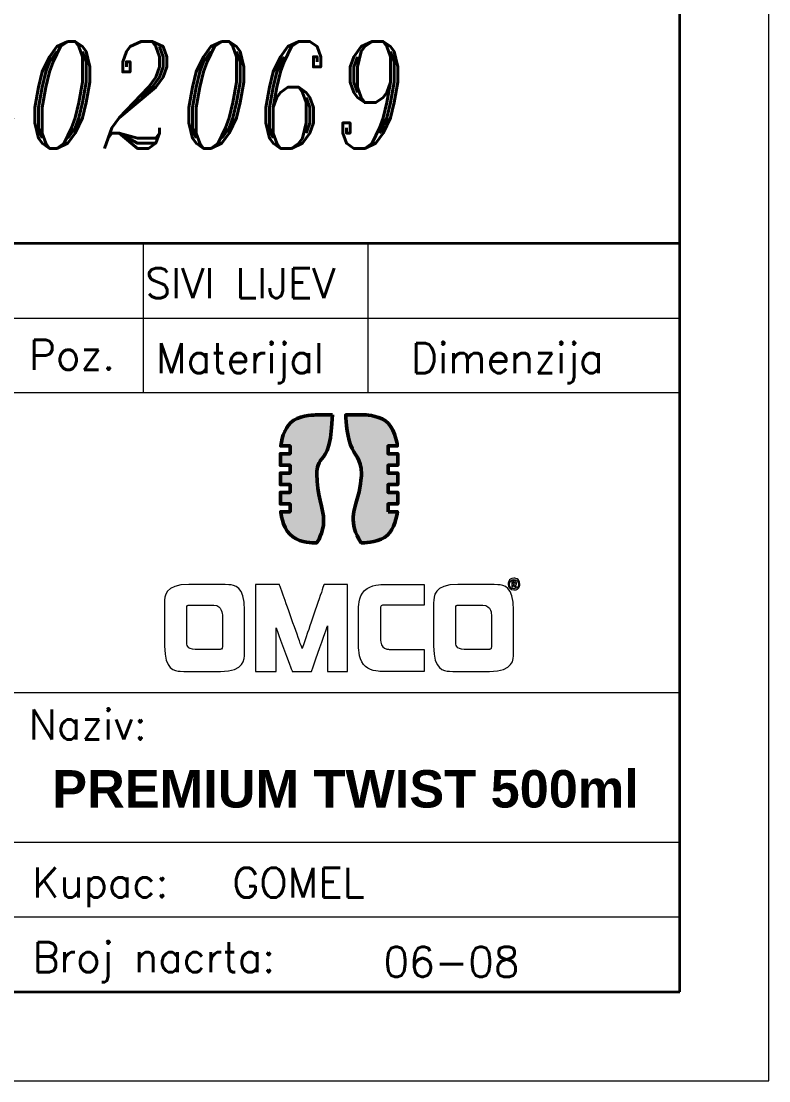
# Model space of a CAD drawing. Extents: x 678 to 975, y 7 to 427.
# Drawn here: x 932.8 to 974.7, y 6.8 to 66.2 of the extents above; entities that cross this region are included whole.
import ezdxf

# ---------------------------------------------------------------- set-up
doc = ezdxf.new("R2010")
doc.units = 0
doc.header["$LTSCALE"] = 0.2
doc.layers.get('0').update_dxf_attribs({"linetype": 'CONTINUOUS', "lineweight": 15})
doc.layers.add('3', color=3, linetype='CONTINUOUS', lineweight=35)
doc.layers.add('4', color=5, linetype='CONTINUOUS', lineweight=50)
doc.styles.add('ITALICT', font='ITALICT.shx', dxfattribs={"width": 0.8, "height": 2.5})
doc.styles.add('ROMANS', font='romans.shx')

msp = doc.modelspace()

# ---------------------------------------------------------------- hatches: boundary and pattern name
at = {"layer": '4'}
h = msp.add_hatch(color=142, dxfattribs=at)
edge = h.paths.add_edge_path()
edge.add_spline(control_points=[(949.36706, 40.39883), (949.35649, 40.5322), (949.35045, 40.67054), (949.35045, 40.81429), (949.35045, 40.81429), (949.35045, 41.71716), (950.14548, 41.95887), (950.23257, 44.12557)], knot_values=[0.94940435, 0.94940435, 0.94940435, 0.94940435, 0.95238095, 0.95238095, 0.95238095, 0.97619048, 1, 1, 1, 1], degree=3, periodic=0)
edge.add_spline(control_points=[(950.23257, 44.12557), (950.23257, 44.12557), (950.00326, 44.12557), (949.77396, 44.12557)], knot_values=[0, 0, 0, 0, 0.02380952, 0.02380952, 0.02380952, 0.02380952], degree=3, periodic=0)
edge.add_spline(control_points=[(949.77396, 44.12557), (949.54465, 44.12557), (949.31535, 44.12557), (949.31535, 44.12557), (949.31535, 44.12557), (949.26696, 44.12557), (949.18695, 44.12091)], knot_values=[0.02380952, 0.02380952, 0.02380952, 0.02380952, 0.04761905, 0.04761905, 0.04761905, 0.05357179, 0.05357179, 0.05357179, 0.05357179], degree=3, periodic=0)
edge.add_spline(control_points=[(949.18695, 44.12091), (949.10695, 44.11624), (948.99533, 44.10691), (948.86886, 44.08825)], knot_values=[0.05357179, 0.05357179, 0.05357179, 0.05357179, 0.05952405, 0.05952405, 0.05952405, 0.05952405], degree=3, periodic=0)
edge.add_spline(control_points=[(948.86886, 44.08825), (948.80563, 44.07892), (948.73868, 44.06726), (948.67011, 44.05268)], knot_values=[0.05952405, 0.05952405, 0.05952405, 0.05952405, 0.06250018, 0.06250018, 0.06250018, 0.06250018], degree=3, periodic=0)
edge.add_spline(control_points=[(948.67011, 44.05268), (948.56726, 44.03081), (948.46077, 44.00238), (948.35772, 43.96543)], knot_values=[0.06250018, 0.06250018, 0.06250018, 0.06250018, 0.06696437, 0.06696437, 0.06696437, 0.06696437], degree=3, periodic=0)
edge.add_spline(control_points=[(948.35772, 43.96543), (948.28901, 43.94079), (948.22184, 43.91236), (948.15828, 43.87956)], knot_values=[0.06696437, 0.06696437, 0.06696437, 0.06696437, 0.06994051, 0.06994051, 0.06994051, 0.06994051], degree=3, periodic=0)
edge.add_spline(control_points=[(948.15828, 43.87956), (948.1265, 43.86316), (948.06475, 43.82818), (948.00767, 43.78853), (947.98025, 43.76762)], knot_values=[0.06994051, 0.06994051, 0.06994051, 0.06994051, 0.07142857, 0.07291664, 0.07291664, 0.07291664, 0.07291664], degree=3, periodic=0)
edge.add_spline(control_points=[(947.98025, 43.76762), (947.92541, 43.72581), (947.87503, 43.67967), (947.82874, 43.6299)], knot_values=[0.07291664, 0.07291664, 0.07291664, 0.07291664, 0.07589277, 0.07589277, 0.07589277, 0.07589277], degree=3, periodic=0)
edge.add_spline(control_points=[(947.82874, 43.6299), (947.78244, 43.58012), (947.74021, 43.52671), (947.70167, 43.47034)], knot_values=[0.07589277, 0.07589277, 0.07589277, 0.07589277, 0.0788689, 0.0788689, 0.0788689, 0.0788689], degree=3, periodic=0)
edge.add_spline(control_points=[(947.70167, 43.47034), (947.66312, 43.41397), (947.62825, 43.35465), (947.59666, 43.29306)], knot_values=[0.0788689, 0.0788689, 0.0788689, 0.0788689, 0.08184503, 0.08184503, 0.08184503, 0.08184503], degree=3, periodic=0)
edge.add_spline(control_points=[(947.59666, 43.29306), (947.54928, 43.20068), (947.50929, 43.10318), (947.47534, 43.00289)], knot_values=[0.08184503, 0.08184503, 0.08184503, 0.08184503, 0.08630923, 0.08630923, 0.08630923, 0.08630923], degree=3, periodic=0)
edge.add_spline(control_points=[(947.47534, 43.00289), (947.43007, 42.86917), (947.39556, 42.73047), (947.36862, 42.59227)], knot_values=[0.08630923, 0.08630923, 0.08630923, 0.08630923, 0.09226149, 0.09226149, 0.09226149, 0.09226149], degree=3, periodic=0)
edge.add_spline(control_points=[(947.36862, 42.59227), (947.35515, 42.52316), (947.34358, 42.45418), (947.3335, 42.386)], knot_values=[0.09226149, 0.09226149, 0.09226149, 0.09226149, 0.0952381, 0.0952381, 0.0952381, 0.0952381], degree=3, periodic=0)
edge.add_spline(control_points=[(947.3335, 42.386), (947.3335, 42.386), (947.3335, 42.386), (947.85845, 42.386), (947.85845, 42.386)], knot_values=[0.0952381, 0.0952381, 0.0952381, 0.0952381, 0.11904762, 0.14285714, 0.14285714, 0.14285714, 0.14285714], degree=3, periodic=0)
edge.add_spline(control_points=[(947.85845, 42.386), (947.85845, 42.386), (947.85845, 42.386), (947.85845, 41.94672), (947.85845, 41.94672)], knot_values=[0.14285714, 0.14285714, 0.14285714, 0.14285714, 0.16666667, 0.19047619, 0.19047619, 0.19047619, 0.19047619], degree=3, periodic=0)
edge.add_spline(control_points=[(947.85845, 41.94672), (947.85845, 41.94672), (947.85845, 41.94672), (947.30936, 41.94672), (947.30936, 41.94672)], knot_values=[0.19047619, 0.19047619, 0.19047619, 0.19047619, 0.21428571, 0.23809524, 0.23809524, 0.23809524, 0.23809524], degree=3, periodic=0)
edge.add_spline(control_points=[(947.30936, 41.94672), (947.30936, 41.94672), (947.30936, 41.94672), (947.30936, 41.30117), (947.30936, 41.30117)], knot_values=[0.23809524, 0.23809524, 0.23809524, 0.23809524, 0.26190476, 0.28571429, 0.28571429, 0.28571429, 0.28571429], degree=3, periodic=0)
edge.add_spline(control_points=[(947.30936, 41.30117), (947.30936, 41.30117), (947.30936, 41.30117), (947.85845, 41.30117), (947.85845, 41.30117)], knot_values=[0.28571429, 0.28571429, 0.28571429, 0.28571429, 0.30952381, 0.33333333, 0.33333333, 0.33333333, 0.33333333], degree=3, periodic=0)
edge.add_spline(control_points=[(947.85845, 41.30117), (947.85845, 41.30117), (947.85845, 41.30117), (947.85845, 40.86189), (947.85845, 40.86189)], knot_values=[0.33333333, 0.33333333, 0.33333333, 0.33333333, 0.35714286, 0.38095238, 0.38095238, 0.38095238, 0.38095238], degree=3, periodic=0)
edge.add_spline(control_points=[(947.85845, 40.86189), (947.85845, 40.86189), (947.85845, 40.86189), (947.30936, 40.86189), (947.30936, 40.86189)], knot_values=[0.38095238, 0.38095238, 0.38095238, 0.38095238, 0.4047619, 0.42857143, 0.42857143, 0.42857143, 0.42857143], degree=3, periodic=0)
edge.add_spline(control_points=[(947.30936, 40.86189), (947.30936, 40.86189), (947.30936, 40.86189), (947.30936, 40.21633), (947.30936, 40.21633)], knot_values=[0.42857143, 0.42857143, 0.42857143, 0.42857143, 0.45238095, 0.47619048, 0.47619048, 0.47619048, 0.47619048], degree=3, periodic=0)
edge.add_spline(control_points=[(947.30936, 40.21633), (947.30936, 40.21633), (947.30936, 40.21633), (947.85845, 40.21633), (947.85845, 40.21633)], knot_values=[0.47619048, 0.47619048, 0.47619048, 0.47619048, 0.5, 0.52380952, 0.52380952, 0.52380952, 0.52380952], degree=3, periodic=0)
edge.add_spline(control_points=[(947.85845, 40.21633), (947.85845, 40.21633), (947.85845, 40.21633), (947.85845, 39.77705), (947.85845, 39.77705)], knot_values=[0.52380952, 0.52380952, 0.52380952, 0.52380952, 0.54761905, 0.57142857, 0.57142857, 0.57142857, 0.57142857], degree=3, periodic=0)
edge.add_spline(control_points=[(947.85845, 39.77705), (947.85845, 39.77705), (947.85845, 39.77705), (947.30936, 39.77705), (947.30936, 39.77705)], knot_values=[0.57142857, 0.57142857, 0.57142857, 0.57142857, 0.5952381, 0.61904762, 0.61904762, 0.61904762, 0.61904762], degree=3, periodic=0)
edge.add_spline(control_points=[(947.30936, 39.77705), (947.30936, 39.77705), (947.30936, 39.77705), (947.30936, 39.1315), (947.30936, 39.1315)], knot_values=[0.61904762, 0.61904762, 0.61904762, 0.61904762, 0.64285714, 0.66666667, 0.66666667, 0.66666667, 0.66666667], degree=3, periodic=0)
edge.add_spline(control_points=[(947.30936, 39.1315), (947.30936, 39.1315), (947.30936, 39.1315), (947.85845, 39.1315), (947.85845, 39.1315)], knot_values=[0.66666667, 0.66666667, 0.66666667, 0.66666667, 0.69047619, 0.71428571, 0.71428571, 0.71428571, 0.71428571], degree=3, periodic=0)
edge.add_spline(control_points=[(947.85845, 39.1315), (947.85845, 39.1315), (947.85845, 39.1315), (947.85845, 38.69222), (947.85845, 38.69222)], knot_values=[0.71428571, 0.71428571, 0.71428571, 0.71428571, 0.73809524, 0.76190476, 0.76190476, 0.76190476, 0.76190476], degree=3, periodic=0)
edge.add_spline(control_points=[(947.85845, 38.69222), (947.85845, 38.69222), (947.85845, 38.69222), (947.32935, 38.69222), (947.32935, 38.69222), (947.32935, 38.69222), (947.3352, 38.64051), (947.35041, 38.55616)], knot_values=[0.76190476, 0.76190476, 0.76190476, 0.76190476, 0.78571429, 0.80952381, 0.80952381, 0.80952381, 0.81547655, 0.81547655, 0.81547655, 0.81547655], degree=3, periodic=0)
edge.add_spline(control_points=[(947.35041, 38.55616), (947.36562, 38.47181), (947.39019, 38.35482), (947.42764, 38.22424)], knot_values=[0.81547655, 0.81547655, 0.81547655, 0.81547655, 0.82142881, 0.82142881, 0.82142881, 0.82142881], degree=3, periodic=0)
edge.add_spline(control_points=[(947.42764, 38.22424), (947.44636, 38.15895), (947.46831, 38.09026), (947.49391, 38.02056)], knot_values=[0.82142881, 0.82142881, 0.82142881, 0.82142881, 0.82440494, 0.82440494, 0.82440494, 0.82440494], degree=3, periodic=0)
edge.add_spline(control_points=[(947.49391, 38.02056), (947.53232, 37.916), (947.57896, 37.80916), (947.63531, 37.70807)], knot_values=[0.82440494, 0.82440494, 0.82440494, 0.82440494, 0.82886914, 0.82886914, 0.82886914, 0.82886914], degree=3, periodic=0)
edge.add_spline(control_points=[(947.63531, 37.70807), (947.67288, 37.64068), (947.71477, 37.57585), (947.76142, 37.51595)], knot_values=[0.82886914, 0.82886914, 0.82886914, 0.82886914, 0.83184527, 0.83184527, 0.83184527, 0.83184527], degree=3, periodic=0)
edge.add_spline(control_points=[(947.76142, 37.51595), (947.78474, 37.48601), (947.83377, 37.42858), (947.88778, 37.37728), (947.91582, 37.35308)], knot_values=[0.83184527, 0.83184527, 0.83184527, 0.83184527, 0.83333333, 0.8348214, 0.8348214, 0.8348214, 0.8348214], degree=3, periodic=0)
edge.add_spline(control_points=[(947.91582, 37.35308), (947.97191, 37.30468), (948.03216, 37.26207), (948.09495, 37.22456)], knot_values=[0.8348214, 0.8348214, 0.8348214, 0.8348214, 0.83779753, 0.83779753, 0.83779753, 0.83779753], degree=3, periodic=0)
edge.add_spline(control_points=[(948.09495, 37.22456), (948.15774, 37.18705), (948.22306, 37.15464), (948.2893, 37.12666)], knot_values=[0.83779753, 0.83779753, 0.83779753, 0.83779753, 0.84077366, 0.84077366, 0.84077366, 0.84077366], degree=3, periodic=0)
edge.add_spline(control_points=[(948.2893, 37.12666), (948.35553, 37.09868), (948.42267, 37.07512), (948.4891, 37.0553)], knot_values=[0.84077366, 0.84077366, 0.84077366, 0.84077366, 0.84374979, 0.84374979, 0.84374979, 0.84374979], degree=3, periodic=0)
edge.add_spline(control_points=[(948.4891, 37.0553), (948.58874, 37.02557), (948.68676, 37.00425), (948.77768, 36.98904)], knot_values=[0.84374979, 0.84374979, 0.84374979, 0.84374979, 0.84821399, 0.84821399, 0.84821399, 0.84821399], degree=3, periodic=0)
edge.add_spline(control_points=[(948.77768, 36.98904), (948.89889, 36.96876), (949.00747, 36.95933), (949.0904, 36.9553)], knot_values=[0.84821399, 0.84821399, 0.84821399, 0.84821399, 0.85416625, 0.85416625, 0.85416625, 0.85416625], degree=3, periodic=0)
edge.add_spline(control_points=[(949.0904, 36.9553), (949.13187, 36.95329), (949.16692, 36.95262), (949.19393, 36.95262)], knot_values=[0.85416625, 0.85416625, 0.85416625, 0.85416625, 0.85714286, 0.85714286, 0.85714286, 0.85714286], degree=3, periodic=0)
edge.add_spline(control_points=[(949.19393, 36.95262), (949.19393, 36.95262), (949.19393, 36.95262), (949.35602, 36.95265), (949.35603, 36.95265)], knot_values=[0.85714286, 0.85714286, 0.85714286, 0.85714286, 0.88095238, 0.90476143, 0.90476143, 0.90476143, 0.90476143], degree=3, periodic=0)
edge.add_spline(control_points=[(949.35603, 36.95265), (949.35603, 36.95265), (949.35603, 36.95265), (949.35603, 36.95265), (949.35603, 36.95265), (949.36203, 36.96127), (949.37252, 36.97768)], knot_values=[0.90476143, 0.90476143, 0.90476143, 0.90476143, 0.9047619, 0.9047619, 0.9047619, 0.90773851, 0.90773851, 0.90773851, 0.90773851], degree=3, periodic=0)
edge.add_spline(control_points=[(949.37252, 36.97768), (949.3935, 37.01051), (949.43245, 37.07449), (949.47737, 37.16299)], knot_values=[0.90773851, 0.90773851, 0.90773851, 0.90773851, 0.91369077, 0.91369077, 0.91369077, 0.91369077], degree=3, periodic=0)
edge.add_spline(control_points=[(949.47737, 37.16299), (949.52229, 37.25148), (949.57317, 37.36448), (949.618, 37.49534)], knot_values=[0.91369077, 0.91369077, 0.91369077, 0.91369077, 0.91964304, 0.91964304, 0.91964304, 0.91964304], degree=3, periodic=0)
edge.add_spline(control_points=[(949.618, 37.49534), (949.65162, 37.59349), (949.68184, 37.70168), (949.70359, 37.81712)], knot_values=[0.91964304, 0.91964304, 0.91964304, 0.91964304, 0.92410723, 0.92410723, 0.92410723, 0.92410723], degree=3, periodic=0)
edge.add_spline(control_points=[(949.70359, 37.81712), (949.71809, 37.89408), (949.72882, 37.97425), (949.73429, 38.05681)], knot_values=[0.92410723, 0.92410723, 0.92410723, 0.92410723, 0.92708336, 0.92708336, 0.92708336, 0.92708336], degree=3, periodic=0)
edge.add_spline(control_points=[(949.73429, 38.05681), (949.73702, 38.0981), (949.73844, 38.13997), (949.73835, 38.18235)], knot_values=[0.92708336, 0.92708336, 0.92708336, 0.92708336, 0.92857143, 0.92857143, 0.92857143, 0.92857143], degree=3, periodic=0)
edge.add_spline(control_points=[(949.73835, 38.18235), (949.73827, 38.22472), (949.73667, 38.26758), (949.73377, 38.31099)], knot_values=[0.92857143, 0.92857143, 0.92857143, 0.92857143, 0.93005949, 0.93005949, 0.93005949, 0.93005949], degree=3, periodic=0)
edge.add_spline(control_points=[(949.73377, 38.31099), (949.72795, 38.39782), (949.71687, 38.48682), (949.70204, 38.57845)], knot_values=[0.93005949, 0.93005949, 0.93005949, 0.93005949, 0.93303563, 0.93303563, 0.93303563, 0.93303563], degree=3, periodic=0)
edge.add_spline(control_points=[(949.70204, 38.57845), (949.67979, 38.71588), (949.64908, 38.8592), (949.61501, 39.00985)], knot_values=[0.93303563, 0.93303563, 0.93303563, 0.93303563, 0.93749982, 0.93749982, 0.93749982, 0.93749982], degree=3, periodic=0)
edge.add_spline(control_points=[(949.61501, 39.00985), (949.56958, 39.21071), (949.51817, 39.42461), (949.47282, 39.65496)], knot_values=[0.93749982, 0.93749982, 0.93749982, 0.93749982, 0.94345208, 0.94345208, 0.94345208, 0.94345208], degree=3, periodic=0)
edge.add_spline(control_points=[(949.47282, 39.65496), (949.42748, 39.88532), (949.38821, 40.13213), (949.36706, 40.39883)], knot_values=[0.94345208, 0.94345208, 0.94345208, 0.94345208, 0.94940435, 0.94940435, 0.94940435, 0.94940435], degree=3, periodic=0)
h = msp.add_hatch(color=253, dxfattribs=at)
edge = h.paths.add_edge_path()
edge.add_spline(control_points=[(953.35008, 40.21633), (953.35008, 40.21633), (953.35008, 40.21633), (953.89916, 40.21633), (953.89916, 40.21633)], knot_values=[0.23809524, 0.23809524, 0.23809524, 0.23809524, 0.26190476, 0.28571429, 0.28571429, 0.28571429, 0.28571429], degree=3, periodic=0)
edge.add_spline(control_points=[(953.89916, 40.21633), (953.89916, 40.21633), (953.89916, 40.21633), (953.89916, 40.86189), (953.89916, 40.86189)], knot_values=[0.28571429, 0.28571429, 0.28571429, 0.28571429, 0.30952381, 0.33333333, 0.33333333, 0.33333333, 0.33333333], degree=3, periodic=0)
edge.add_spline(control_points=[(953.89916, 40.86189), (953.89916, 40.86189), (953.89916, 40.86189), (953.35008, 40.86189), (953.35008, 40.86189)], knot_values=[0.33333333, 0.33333333, 0.33333333, 0.33333333, 0.35714286, 0.38095238, 0.38095238, 0.38095238, 0.38095238], degree=3, periodic=0)
edge.add_spline(control_points=[(953.35008, 40.86189), (953.35008, 40.86189), (953.35008, 40.86189), (953.35008, 41.30117), (953.35008, 41.30117)], knot_values=[0.38095238, 0.38095238, 0.38095238, 0.38095238, 0.4047619, 0.42857143, 0.42857143, 0.42857143, 0.42857143], degree=3, periodic=0)
edge.add_spline(control_points=[(953.35008, 41.30117), (953.35008, 41.30117), (953.35008, 41.30117), (953.89916, 41.30117), (953.89916, 41.30117)], knot_values=[0.42857143, 0.42857143, 0.42857143, 0.42857143, 0.45238095, 0.47619048, 0.47619048, 0.47619048, 0.47619048], degree=3, periodic=0)
edge.add_spline(control_points=[(953.89916, 41.30117), (953.89916, 41.30117), (953.89916, 41.30117), (953.89916, 41.94672), (953.89916, 41.94672)], knot_values=[0.47619048, 0.47619048, 0.47619048, 0.47619048, 0.5, 0.52380952, 0.52380952, 0.52380952, 0.52380952], degree=3, periodic=0)
edge.add_spline(control_points=[(953.89916, 41.94672), (953.89916, 41.94672), (953.89916, 41.94672), (953.35008, 41.94672), (953.35008, 41.94672)], knot_values=[0.52380952, 0.52380952, 0.52380952, 0.52380952, 0.54761905, 0.57142857, 0.57142857, 0.57142857, 0.57142857], degree=3, periodic=0)
edge.add_spline(control_points=[(953.35008, 41.94672), (953.35008, 41.94672), (953.35008, 41.94672), (953.35008, 42.386), (953.35008, 42.386)], knot_values=[0.57142857, 0.57142857, 0.57142857, 0.57142857, 0.5952381, 0.61904762, 0.61904762, 0.61904762, 0.61904762], degree=3, periodic=0)
edge.add_spline(control_points=[(953.35008, 42.386), (953.35008, 42.386), (953.35008, 42.386), (953.87755, 42.386), (953.87755, 42.386), (953.87755, 42.386), (953.87151, 42.43737), (953.85602, 42.52121)], knot_values=[0.61904762, 0.61904762, 0.61904762, 0.61904762, 0.64285714, 0.66666667, 0.66666667, 0.66666667, 0.6726194, 0.6726194, 0.6726194, 0.6726194], degree=3, periodic=0)
edge.add_spline(control_points=[(953.85602, 42.52121), (953.84053, 42.60505), (953.81559, 42.72136), (953.77778, 42.85126)], knot_values=[0.6726194, 0.6726194, 0.6726194, 0.6726194, 0.67857167, 0.67857167, 0.67857167, 0.67857167], degree=3, periodic=0)
edge.add_spline(control_points=[(953.77778, 42.85126), (953.75887, 42.91621), (953.73675, 42.98456), (953.71098, 43.05394)], knot_values=[0.67857167, 0.67857167, 0.67857167, 0.67857167, 0.6815478, 0.6815478, 0.6815478, 0.6815478], degree=3, periodic=0)
edge.add_spline(control_points=[(953.71098, 43.05394), (953.67233, 43.15802), (953.62548, 43.26443), (953.56899, 43.36521)], knot_values=[0.6815478, 0.6815478, 0.6815478, 0.6815478, 0.68601199, 0.68601199, 0.68601199, 0.68601199], degree=3, periodic=0)
edge.add_spline(control_points=[(953.56899, 43.36521), (953.53132, 43.43239), (953.48938, 43.49707), (953.44271, 43.55688)], knot_values=[0.68601199, 0.68601199, 0.68601199, 0.68601199, 0.68898813, 0.68898813, 0.68898813, 0.68898813], degree=3, periodic=0)
edge.add_spline(control_points=[(953.44271, 43.55688), (953.41938, 43.58679), (953.37037, 43.64417), (953.31642, 43.69551), (953.28842, 43.71975)], knot_values=[0.68898813, 0.68898813, 0.68898813, 0.68898813, 0.69047619, 0.69196426, 0.69196426, 0.69196426, 0.69196426], degree=3, periodic=0)
edge.add_spline(control_points=[(953.28842, 43.71975), (953.23242, 43.76823), (953.1723, 43.811), (953.10967, 43.84872)], knot_values=[0.69196426, 0.69196426, 0.69196426, 0.69196426, 0.69494039, 0.69494039, 0.69494039, 0.69494039], degree=3, periodic=0)
edge.add_spline(control_points=[(953.10967, 43.84872), (953.04705, 43.88643), (952.98192, 43.9191), (952.9159, 43.94737)], knot_values=[0.69494039, 0.69494039, 0.69494039, 0.69494039, 0.69791652, 0.69791652, 0.69791652, 0.69791652], degree=3, periodic=0)
edge.add_spline(control_points=[(952.9159, 43.94737), (952.84988, 43.97564), (952.78298, 43.99953), (952.7168, 44.01968)], knot_values=[0.69791652, 0.69791652, 0.69791652, 0.69791652, 0.70089265, 0.70089265, 0.70089265, 0.70089265], degree=3, periodic=0)
edge.add_spline(control_points=[(952.7168, 44.01968), (952.61753, 44.04991), (952.51989, 44.07175), (952.42934, 44.08744)], knot_values=[0.70089265, 0.70089265, 0.70089265, 0.70089265, 0.70535685, 0.70535685, 0.70535685, 0.70535685], degree=3, periodic=0)
edge.add_spline(control_points=[(952.42934, 44.08744), (952.3086, 44.10836), (952.20046, 44.11833), (952.11784, 44.12266)], knot_values=[0.70535685, 0.70535685, 0.70535685, 0.70535685, 0.71130911, 0.71130911, 0.71130911, 0.71130911], degree=3, periodic=0)
edge.add_spline(control_points=[(952.11784, 44.12266), (952.07652, 44.12482), (952.04158, 44.12557), (952.01464, 44.12557)], knot_values=[0.71130911, 0.71130911, 0.71130911, 0.71130911, 0.71428571, 0.71428571, 0.71428571, 0.71428571], degree=3, periodic=0)
edge.add_spline(control_points=[(952.01464, 44.12557), (952.01464, 44.12557), (952.01464, 44.12557), (950.97569, 44.12557), (950.97569, 44.12557), (950.97569, 44.12557), (950.97842, 44.05785), (950.98595, 43.94687)], knot_values=[0.71428571, 0.71428571, 0.71428571, 0.71428571, 0.73809524, 0.76190476, 0.76190476, 0.76190476, 0.7678575, 0.7678575, 0.7678575, 0.7678575], degree=3, periodic=0)
edge.add_spline(control_points=[(950.98595, 43.94687), (950.99349, 43.83589), (951.00583, 43.68166), (951.02507, 43.50861)], knot_values=[0.7678575, 0.7678575, 0.7678575, 0.7678575, 0.77380976, 0.77380976, 0.77380976, 0.77380976], degree=3, periodic=0)
edge.add_spline(control_points=[(951.02507, 43.50861), (951.03469, 43.42209), (951.04603, 43.33086), (951.05936, 43.23798)], knot_values=[0.77380976, 0.77380976, 0.77380976, 0.77380976, 0.77678589, 0.77678589, 0.77678589, 0.77678589], degree=3, periodic=0)
edge.add_spline(control_points=[(951.05936, 43.23798), (951.08602, 43.05223), (951.12061, 42.85989), (951.16522, 42.6854)], knot_values=[0.77678589, 0.77678589, 0.77678589, 0.77678589, 0.78273815, 0.78273815, 0.78273815, 0.78273815], degree=3, periodic=0)
edge.add_spline(control_points=[(951.16522, 42.6854), (951.18753, 42.59816), (951.22475, 42.47399), (951.2682, 42.36674), (951.28323, 42.33256)], knot_values=[0.78273815, 0.78273815, 0.78273815, 0.78273815, 0.78571429, 0.78720235, 0.78720235, 0.78720235, 0.78720235], degree=3, periodic=0)
edge.add_spline(control_points=[(951.28323, 42.33256), (951.3133, 42.2642), (951.34557, 42.20212), (951.37892, 42.14387)], knot_values=[0.78720235, 0.78720235, 0.78720235, 0.78720235, 0.79017848, 0.79017848, 0.79017848, 0.79017848], degree=3, periodic=0)
edge.add_spline(control_points=[(951.37892, 42.14387), (951.42895, 42.05649), (951.48142, 41.9777), (951.53253, 41.89917)], knot_values=[0.79017848, 0.79017848, 0.79017848, 0.79017848, 0.79464268, 0.79464268, 0.79464268, 0.79464268], degree=3, periodic=0)
edge.add_spline(control_points=[(951.75929, 41.4702), (951.73524, 41.53738), (951.70777, 41.59851), (951.67803, 41.65606)], knot_values=[0.79910688, 0.79910688, 0.79910688, 0.79910688, 0.80208301, 0.80208301, 0.80208301, 0.80208301], degree=3, periodic=0)
edge.add_spline(control_points=[(951.85375, 40.97477), (951.84781, 41.07602), (951.83623, 41.16629), (951.82011, 41.24804)], knot_values=[0.80505914, 0.80505914, 0.80505914, 0.80505914, 0.80803527, 0.80803527, 0.80803527, 0.80803527], degree=3, periodic=0)
edge.add_spline(control_points=[(951.85525, 40.71367), (951.85827, 40.77835), (951.85827, 40.81429), (951.85827, 40.81429), (951.85827, 40.87073), (951.85672, 40.92412), (951.85375, 40.97477)], knot_values=[0.80803527, 0.80803527, 0.80803527, 0.80803527, 0.81398801, 0.81398801, 0.81398801, 0.81547655, 0.81547655, 0.81547655, 0.81547655], degree=3, periodic=0)
edge.add_spline(control_points=[(951.85525, 40.71367), (951.84921, 40.58433), (951.83109, 40.34003), (951.77672, 40.0383)], knot_values=[0.81547655, 0.81547655, 0.81547655, 0.81547655, 0.82738107, 0.82738107, 0.82738107, 0.82738107], degree=3, periodic=0)
edge.add_spline(control_points=[(951.77672, 40.0383), (951.74954, 39.88744), (951.69518, 39.63962), (951.61364, 39.37567), (951.58607, 39.28554)], knot_values=[0.82738107, 0.82738107, 0.82738107, 0.82738107, 0.83333333, 0.83630946, 0.83630946, 0.83630946, 0.83630946], degree=3, periodic=0)
edge.add_spline(control_points=[(951.58607, 39.28554), (951.54471, 39.15034), (951.50248, 39.0103), (951.46826, 38.86419)], knot_values=[0.83630946, 0.83630946, 0.83630946, 0.83630946, 0.84077366, 0.84077366, 0.84077366, 0.84077366], degree=3, periodic=0)
edge.add_spline(control_points=[(951.46826, 38.86419), (951.44544, 38.76679), (951.42618, 38.6667), (951.41312, 38.56355)], knot_values=[0.84077366, 0.84077366, 0.84077366, 0.84077366, 0.84374979, 0.84374979, 0.84374979, 0.84374979], degree=3, periodic=0)
edge.add_spline(control_points=[(951.41312, 38.56355), (951.40005, 38.46041), (951.39317, 38.3542), (951.39511, 38.24459)], knot_values=[0.84374979, 0.84374979, 0.84374979, 0.84374979, 0.84672592, 0.84672592, 0.84672592, 0.84672592], degree=3, periodic=0)
edge.add_spline(control_points=[(951.39511, 38.24459), (951.39705, 38.13497), (951.40782, 38.02195), (951.43003, 37.90514)], knot_values=[0.84672592, 0.84672592, 0.84672592, 0.84672592, 0.84970205, 0.84970205, 0.84970205, 0.84970205], degree=3, periodic=0)
edge.add_spline(control_points=[(951.43003, 37.90514), (951.45225, 37.78834), (951.48592, 37.66776), (951.53367, 37.54304)], knot_values=[0.84970205, 0.84970205, 0.84970205, 0.84970205, 0.85267818, 0.85267818, 0.85267818, 0.85267818], degree=3, periodic=0)
edge.add_spline(control_points=[(951.53367, 37.54304), (951.58142, 37.41833), (951.64325, 37.28948), (951.7218, 37.15613)], knot_values=[0.85267818, 0.85267818, 0.85267818, 0.85267818, 0.85565432, 0.85565432, 0.85565432, 0.85565432], degree=3, periodic=0)
edge.add_spline(control_points=[(951.7218, 37.15613), (951.76109, 37.08943), (951.80456, 37.02161), (951.85254, 36.95262)], knot_values=[0.85565432, 0.85565432, 0.85565432, 0.85565432, 0.85714286, 0.85714286, 0.85714286, 0.85714286], degree=3, periodic=0)
edge.add_spline(control_points=[(951.85254, 36.95262), (951.85254, 36.95262), (951.85254, 36.95262), (951.90517, 36.95265), (951.90517, 36.95265)], knot_values=[0.85714286, 0.85714286, 0.85714286, 0.85714286, 0.88095238, 0.90476143, 0.90476143, 0.90476143, 0.90476143], degree=3, periodic=0)
edge.add_spline(control_points=[(951.90517, 36.95265), (951.90517, 36.95265), (951.90517, 36.95265), (951.90517, 36.95265), (951.90517, 36.95265), (951.95356, 36.95265), (952.03354, 36.95731)], knot_values=[0.90476143, 0.90476143, 0.90476143, 0.90476143, 0.9047619, 0.9047619, 0.9047619, 0.91071464, 0.91071464, 0.91071464, 0.91071464], degree=3, periodic=0)
edge.add_spline(control_points=[(952.03354, 36.95731), (952.11352, 36.96198), (952.22508, 36.97131), (952.35144, 36.98997)], knot_values=[0.91071464, 0.91071464, 0.91071464, 0.91071464, 0.9166669, 0.9166669, 0.9166669, 0.9166669], degree=3, periodic=0)
edge.add_spline(control_points=[(952.35144, 36.98997), (952.41462, 36.9993), (952.4815, 37.01096), (952.54998, 37.02554)], knot_values=[0.9166669, 0.9166669, 0.9166669, 0.9166669, 0.91964304, 0.91964304, 0.91964304, 0.91964304], degree=3, periodic=0)
edge.add_spline(control_points=[(952.54998, 37.02554), (952.6527, 37.0474), (952.75902, 37.07583), (952.86186, 37.11278)], knot_values=[0.91964304, 0.91964304, 0.91964304, 0.91964304, 0.92410723, 0.92410723, 0.92410723, 0.92410723], degree=3, periodic=0)
edge.add_spline(control_points=[(952.86186, 37.11278), (952.93041, 37.13742), (952.99742, 37.16584), (953.06078, 37.19864)], knot_values=[0.92410723, 0.92410723, 0.92410723, 0.92410723, 0.92708336, 0.92708336, 0.92708336, 0.92708336], degree=3, periodic=0)
edge.add_spline(control_points=[(953.06078, 37.19864), (953.09247, 37.21504), (953.154, 37.25002), (953.21084, 37.28967), (953.23814, 37.31058)], knot_values=[0.92708336, 0.92708336, 0.92708336, 0.92708336, 0.92857143, 0.93005949, 0.93005949, 0.93005949, 0.93005949], degree=3, periodic=0)
edge.add_spline(control_points=[(953.23814, 37.31058), (953.29273, 37.35239), (953.34283, 37.39852), (953.38883, 37.4483)], knot_values=[0.93005949, 0.93005949, 0.93005949, 0.93005949, 0.93303563, 0.93303563, 0.93303563, 0.93303563], degree=3, periodic=0)
edge.add_spline(control_points=[(953.38883, 37.4483), (953.43483, 37.49807), (953.47673, 37.55148), (953.51494, 37.60784)], knot_values=[0.93303563, 0.93303563, 0.93303563, 0.93303563, 0.93601176, 0.93601176, 0.93601176, 0.93601176], degree=3, periodic=0)
edge.add_spline(control_points=[(953.51494, 37.60784), (953.55315, 37.66421), (953.58766, 37.72353), (953.61887, 37.78512)], knot_values=[0.93601176, 0.93601176, 0.93601176, 0.93601176, 0.93898789, 0.93898789, 0.93898789, 0.93898789], degree=3, periodic=0)
edge.add_spline(control_points=[(953.61887, 37.78512), (953.6657, 37.8775), (953.70511, 37.975), (953.73846, 38.07529)], knot_values=[0.93898789, 0.93898789, 0.93898789, 0.93898789, 0.94345208, 0.94345208, 0.94345208, 0.94345208], degree=3, periodic=0)
edge.add_spline(control_points=[(953.73846, 38.07529), (953.78292, 38.20901), (953.8166, 38.34772), (953.84271, 38.48593)], knot_values=[0.94345208, 0.94345208, 0.94345208, 0.94345208, 0.94940435, 0.94940435, 0.94940435, 0.94940435], degree=3, periodic=0)
edge.add_spline(control_points=[(953.84271, 38.48593), (953.85577, 38.55504), (953.86693, 38.62403), (953.8766, 38.69222)], knot_values=[0.94940435, 0.94940435, 0.94940435, 0.94940435, 0.95238095, 0.95238095, 0.95238095, 0.95238095], degree=3, periodic=0)
edge.add_spline(control_points=[(953.8766, 38.69222), (953.8766, 38.69222), (953.8766, 38.69222), (953.35008, 38.69222), (953.35008, 38.69222), (953.35008, 38.69222), (953.35008, 38.80204), (953.35008, 38.91186)], knot_values=[0.95238095, 0.95238095, 0.95238095, 0.95238095, 0.97619048, 1, 1, 1, 1.02380952, 1.02380952, 1.02380952, 1.02380952], degree=3, periodic=0)
edge.add_spline(control_points=[(953.35008, 38.91186), (953.35008, 39.02168), (953.35008, 39.1315), (953.35008, 39.1315)], knot_values=[0.02380952, 0.02380952, 0.02380952, 0.02380952, 0.04761905, 0.04761905, 0.04761905, 0.04761905], degree=3, periodic=0)
edge.add_spline(control_points=[(953.35008, 39.1315), (953.35008, 39.1315), (953.35008, 39.1315), (953.89916, 39.1315), (953.89916, 39.1315)], knot_values=[0.04761905, 0.04761905, 0.04761905, 0.04761905, 0.07142857, 0.0952381, 0.0952381, 0.0952381, 0.0952381], degree=3, periodic=0)
edge.add_spline(control_points=[(953.89916, 39.1315), (953.89916, 39.1315), (953.89916, 39.1315), (953.89916, 39.77705), (953.89916, 39.77705)], knot_values=[0.0952381, 0.0952381, 0.0952381, 0.0952381, 0.11904762, 0.14285714, 0.14285714, 0.14285714, 0.14285714], degree=3, periodic=0)
edge.add_spline(control_points=[(953.89916, 39.77705), (953.89916, 39.77705), (953.89916, 39.77705), (953.35008, 39.77705), (953.35008, 39.77705)], knot_values=[0.14285714, 0.14285714, 0.14285714, 0.14285714, 0.16666667, 0.19047619, 0.19047619, 0.19047619, 0.19047619], degree=3, periodic=0)
edge.add_spline(control_points=[(953.35008, 39.77705), (953.35008, 39.77705), (953.35008, 39.77705), (953.35008, 40.21633), (953.35008, 40.21633)], knot_values=[0.19047619, 0.19047619, 0.19047619, 0.19047619, 0.21428571, 0.23809524, 0.23809524, 0.23809524, 0.23809524], degree=3, periodic=0)

# ---------------------------------------------------------------- linework, layer by layer
at = {"linetype": 'ByBlock'}
for p, q in [((974.7194, 6.75778), (974.7194, 426.75778)), ((677.7194, 6.75778), (974.7194, 6.75778))]:
    msp.add_line(p, q, dxfattribs=at)
for p, q in [((939.61228, 53.75778), (939.61228, 45.35778)), ((952.21228, 53.75778), (952.21228, 45.35778)), ((790.22517, 49.55778), (969.7194, 49.55778)), ((969.7194, 45.35778), (790.22517, 45.35778)), ((790.22517, 28.55778), (969.7194, 28.55778)), ((790.22517, 20.15778), (969.7194, 20.15778)), ((790.22517, 15.95778), (969.7194, 15.95778))]:
    msp.add_line(p, q)
for points, knots in [([(943.94038, 29.72845), (943.94038, 29.72845), (942.09436, 29.72845), (942.09436, 29.72845), (942.09436, 29.72845), (941.93712, 29.72845), (940.81127, 29.79448), (940.81127, 31.16051), (940.81127, 31.16051), (940.81127, 31.16051), (940.81127, 33.24656), (940.81127, 33.24656), (940.81127, 33.24656), (940.81127, 33.24656), (940.81127, 34.61244), (942.17708, 34.61244), (942.17708, 34.61244), (942.17708, 34.61244), (944.01484, 34.61244), (944.01484, 34.61244), (944.01484, 34.61244), (944.17215, 34.61244), (945.298, 34.53791), (945.298, 33.17201), (945.298, 33.17201), (945.298, 33.17201), (945.298, 31.09433), (945.298, 31.09433), (945.298, 31.09433), (945.298, 31.09433), (945.30626, 29.72845), (943.94038, 29.72845)], [0, 0, 0, 0, 0.125, 0.125, 0.125, 0.1875, 0.25, 0.25, 0.25, 0.3125, 0.375, 0.375, 0.375, 0.4375, 0.5, 0.5, 0.5, 0.5625, 0.625, 0.625, 0.625, 0.6875, 0.75, 0.75, 0.75, 0.8125, 0.875, 0.875, 0.875, 0.9375, 1, 1, 1, 1]), ([(949.95021, 29.72845), (949.95021, 29.72845), (949.95021, 32.28633), (949.95021, 32.28633), (949.95021, 32.28633), (949.95021, 32.28633), (949.05623, 29.72845), (949.05623, 29.72845), (949.05623, 29.72845), (949.05623, 29.72845), (947.98005, 29.72845), (947.98005, 29.72845), (947.98005, 29.72845), (947.98005, 29.72845), (947.06957, 32.17056), (947.06957, 32.17056), (947.06957, 32.17056), (947.06957, 32.17056), (947.06957, 29.72845), (947.06957, 29.72845), (947.06957, 29.72845), (947.06957, 29.72845), (945.91875, 29.72845), (945.91875, 29.72845), (945.91875, 29.72845), (945.91875, 29.72845), (945.91875, 34.61244), (945.91875, 34.61244), (945.91875, 34.61244), (945.91875, 34.61244), (947.25149, 34.61244), (947.25149, 34.61244), (947.25149, 34.61244), (947.25149, 34.61244), (948.53458, 31.01141), (948.53458, 31.01141), (948.53458, 31.01141), (948.53458, 31.01141), (949.75981, 34.61244), (949.75981, 34.61244), (949.75981, 34.61244), (949.75981, 34.61244), (951.0679, 34.61244), (951.0679, 34.61244), (951.0679, 34.61244), (951.0679, 34.61244), (951.0679, 29.72845), (951.0679, 29.72845), (951.0679, 29.72845), (951.0679, 29.72845), (949.95021, 29.72845), (949.95021, 29.72845)], [0, 0, 0, 0, 0.07692308, 0.07692308, 0.07692308, 0.11538462, 0.15384615, 0.15384615, 0.15384615, 0.19230769, 0.23076923, 0.23076923, 0.23076923, 0.26923077, 0.30769231, 0.30769231, 0.30769231, 0.34615385, 0.38461538, 0.38461538, 0.38461538, 0.42307692, 0.46153846, 0.46153846, 0.46153846, 0.5, 0.53846154, 0.53846154, 0.53846154, 0.57692308, 0.61538462, 0.61538462, 0.61538462, 0.65384615, 0.69230769, 0.69230769, 0.69230769, 0.73076923, 0.76923077, 0.76923077, 0.76923077, 0.80769231, 0.84615385, 0.84615385, 0.84615385, 0.88461538, 0.92307692, 0.92307692, 0.92307692, 0.96153846, 1, 1, 1, 1]), ([(955.3726, 30.96997), (955.3726, 30.96997), (953.41044, 30.96997), (953.41044, 30.96997), (953.41044, 30.96997), (952.93026, 30.96997), (952.93023, 31.52478), (952.93023, 31.52478), (952.93023, 31.52478), (952.93023, 31.52478), (952.93026, 33.28794), (952.93026, 33.28794), (952.93026, 33.28794), (952.93026, 33.44517), (953.08761, 33.45345), (953.08761, 33.45345), (953.08761, 33.45345), (953.08761, 33.45345), (955.3726, 33.45345), (955.3726, 33.45345), (955.3726, 33.45345), (955.3726, 33.45345), (955.3726, 34.61244), (955.3726, 34.61244), (955.3726, 34.61244), (955.3726, 34.61244), (953.05462, 34.61244), (953.05462, 34.61244), (953.05462, 34.61244), (951.68872, 34.61244), (951.68872, 33.24656), (951.68872, 33.24656), (951.68872, 33.24656), (951.68872, 33.24656), (951.68872, 31.16051), (951.68872, 31.16051), (951.68872, 31.16051), (951.68872, 29.79448), (952.81448, 29.72845), (952.9717, 29.72845), (952.9717, 29.72845), (952.9717, 29.72845), (955.3726, 29.72845), (955.3726, 29.72845), (955.3726, 29.72845), (955.3726, 29.72845), (955.3726, 30.96997), (955.3726, 30.96997)], [0, 0, 0, 0, 0.08333333, 0.08333333, 0.08333333, 0.125, 0.16666667, 0.16666667, 0.16666667, 0.20833333, 0.25, 0.25, 0.25, 0.29166667, 0.33333333, 0.33333333, 0.33333333, 0.375, 0.41666667, 0.41666667, 0.41666667, 0.45833333, 0.5, 0.5, 0.5, 0.54166667, 0.58333333, 0.58333333, 0.58333333, 0.625, 0.66666667, 0.66666667, 0.66666667, 0.70833333, 0.75, 0.75, 0.75, 0.79166667, 0.83333333, 0.83333333, 0.83333333, 0.875, 0.91666667, 0.91666667, 0.91666667, 0.95833333, 1, 1, 1, 1]), ([(959.03957, 29.72845), (959.03957, 29.72845), (957.19355, 29.72845), (957.19355, 29.72845), (957.19355, 29.72845), (957.03635, 29.72845), (955.91066, 29.79448), (955.91066, 31.16051), (955.91066, 31.16051), (955.91066, 31.16051), (955.91068, 33.24656), (955.91068, 33.24656), (955.91068, 33.24656), (955.91068, 33.24656), (955.91066, 34.61244), (957.27638, 34.61244), (957.27638, 34.61244), (957.27638, 34.61244), (959.11418, 34.61244), (959.11418, 34.61244), (959.11418, 34.61244), (959.27141, 34.61244), (960.39723, 34.53791), (960.39723, 33.17201), (960.39723, 33.17201), (960.39723, 33.17201), (960.39723, 31.09433), (960.39723, 31.09433), (960.39723, 31.09433), (960.39723, 31.09433), (960.40544, 29.72845), (959.03957, 29.72845)], [0, 0, 0, 0, 0.125, 0.125, 0.125, 0.1875, 0.25, 0.25, 0.25, 0.3125, 0.375, 0.375, 0.375, 0.4375, 0.5, 0.5, 0.5, 0.5625, 0.625, 0.625, 0.625, 0.6875, 0.75, 0.75, 0.75, 0.8125, 0.875, 0.875, 0.875, 0.9375, 1, 1, 1, 1]), ([(960.41676, 34.30249), (960.23488, 34.30249), (960.08728, 34.45027), (960.08728, 34.63197), (960.08728, 34.63197), (960.08728, 34.81377), (960.23488, 34.96144), (960.41676, 34.96144), (960.41676, 34.96144), (960.59854, 34.96144), (960.74623, 34.81375), (960.74623, 34.63197), (960.74623, 34.63197), (960.74623, 34.45027), (960.59854, 34.30249), (960.41676, 34.30249)], [0, 0, 0, 0, 0.25, 0.25, 0.25, 0.375, 0.5, 0.5, 0.5, 0.625, 0.75, 0.75, 0.75, 0.875, 1, 1, 1, 1]), ([(960.41676, 34.88885), (960.27587, 34.88885), (960.15996, 34.77292), (960.15996, 34.63197), (960.15996, 34.63197), (960.15996, 34.4911), (960.27587, 34.37533), (960.41676, 34.37533), (960.41676, 34.37533), (960.55771, 34.37533), (960.67362, 34.4911), (960.67362, 34.63197), (960.67362, 34.63197), (960.67362, 34.77292), (960.55771, 34.88885), (960.41676, 34.88885)], [0, 0, 0, 0, 0.25, 0.25, 0.25, 0.375, 0.5, 0.5, 0.5, 0.625, 0.75, 0.75, 0.75, 0.875, 1, 1, 1, 1]), ([(960.49168, 34.57525), (960.49168, 34.57525), (960.55995, 34.47081), (960.55995, 34.47081), (960.55995, 34.47081), (960.55995, 34.47081), (960.46899, 34.47081), (960.46899, 34.47081), (960.46899, 34.47081), (960.46899, 34.47081), (960.41225, 34.56385), (960.41225, 34.56385), (960.41225, 34.56385), (960.41225, 34.56385), (960.37577, 34.56385), (960.37577, 34.56385), (960.37577, 34.56385), (960.37577, 34.56385), (960.37577, 34.47081), (960.37577, 34.47081), (960.37577, 34.47081), (960.37577, 34.47081), (960.29401, 34.47081), (960.29401, 34.47081), (960.29401, 34.47081), (960.29401, 34.47081), (960.29401, 34.8047), (960.29401, 34.8047), (960.29401, 34.8047), (960.29401, 34.8047), (960.43947, 34.8047), (960.43947, 34.8047), (960.43947, 34.8047), (960.46673, 34.8047), (960.56676, 34.8047), (960.56676, 34.68435), (960.56676, 34.68435), (960.56678, 34.62081), (960.52818, 34.58905), (960.49168, 34.57525)], [0, 0, 0, 0, 0.1, 0.1, 0.1, 0.15, 0.2, 0.2, 0.2, 0.25, 0.3, 0.3, 0.3, 0.35, 0.4, 0.4, 0.4, 0.45, 0.5, 0.5, 0.5, 0.55, 0.6, 0.6, 0.6, 0.65, 0.7, 0.7, 0.7, 0.75, 0.8, 0.8, 0.8, 0.85, 0.9, 0.9, 0.9, 0.95, 1, 1, 1, 1]), ([(960.419, 34.73432), (960.419, 34.73432), (960.37577, 34.73432), (960.37577, 34.73432), (960.37577, 34.73432), (960.37577, 34.73432), (960.37577, 34.62988), (960.37577, 34.62988), (960.37577, 34.62988), (960.37577, 34.62988), (960.419, 34.62988), (960.419, 34.62988), (960.419, 34.62988), (960.46216, 34.62988), (960.48028, 34.64576), (960.48028, 34.68435), (960.48028, 34.68435), (960.4803, 34.72295), (960.46216, 34.73432), (960.419, 34.73432)], [0, 0, 0, 0, 0.2, 0.2, 0.2, 0.3, 0.4, 0.4, 0.4, 0.5, 0.6, 0.6, 0.6, 0.7, 0.8, 0.8, 0.8, 0.9, 1, 1, 1, 1]), ([(944.05624, 32.89066), (944.05624, 32.89066), (944.05624, 33.45345), (943.57611, 33.45345), (943.57611, 33.45345), (943.57611, 33.45345), (942.2103, 33.45345), (942.2103, 33.45345), (942.2103, 33.45345), (942.2103, 33.45345), (942.05298, 33.44517), (942.05298, 33.28794), (942.05298, 33.28794), (942.05298, 33.28794), (942.05298, 31.52478), (942.05298, 31.52478), (942.05298, 31.52478), (942.05298, 31.52478), (942.05298, 30.96997), (942.53312, 30.96997), (942.53312, 30.96997), (942.53312, 30.96997), (943.899, 30.96997), (943.899, 30.96997), (943.899, 30.96997), (943.899, 30.96997), (944.05624, 30.96997), (944.05624, 31.12735), (944.05624, 31.12735), (944.05624, 31.12735), (944.05624, 32.89066), (944.05624, 32.89066)], [0, 0, 0, 0, 0.125, 0.125, 0.125, 0.1875, 0.25, 0.25, 0.25, 0.3125, 0.375, 0.375, 0.375, 0.4375, 0.5, 0.5, 0.5, 0.5625, 0.625, 0.625, 0.625, 0.6875, 0.75, 0.75, 0.75, 0.8125, 0.875, 0.875, 0.875, 0.9375, 1, 1, 1, 1]), ([(959.15548, 32.89066), (959.15548, 32.89066), (959.15548, 33.45345), (958.67527, 33.45345), (958.67527, 33.45345), (958.67527, 33.45345), (957.30957, 33.45345), (957.30957, 33.45345), (957.30957, 33.45345), (957.30957, 33.45345), (957.1521, 33.44517), (957.1521, 33.28794), (957.1521, 33.28794), (957.1521, 33.28794), (957.1521, 31.52478), (957.1521, 31.52478), (957.1521, 31.52478), (957.1521, 31.52478), (957.1521, 30.96997), (957.63237, 30.96997), (957.63237, 30.96997), (957.63237, 30.96997), (958.99825, 30.96997), (958.99825, 30.96997), (958.99825, 30.96997), (958.99825, 30.96997), (959.15548, 30.96997), (959.15548, 31.12735), (959.15548, 31.12735), (959.15548, 31.12735), (959.15548, 32.89066), (959.15548, 32.89066)], [0, 0, 0, 0, 0.125, 0.125, 0.125, 0.1875, 0.25, 0.25, 0.25, 0.3125, 0.375, 0.375, 0.375, 0.4375, 0.5, 0.5, 0.5, 0.5625, 0.625, 0.625, 0.625, 0.6875, 0.75, 0.75, 0.75, 0.8125, 0.875, 0.875, 0.875, 0.9375, 1, 1, 1, 1])]:
    msp.add_open_spline(points, degree=3, knots=knots)
at = {"layer": '3', "linetype": 'ByBlock'}
msp.add_line((969.7194, 11.75778), (969.7194, 421.75778), dxfattribs=at)
at = {"layer": '3'}
for p, q in [((790.22517, 53.75778), (969.7194, 53.75778)), ((697.7194, 11.75778), (969.7194, 11.75778))]:
    msp.add_line(p, q, dxfattribs=at)
at = {"layer": '4', "color": 142}
msp.add_open_spline([(950.23257, 44.12557), (950.23257, 44.12557), (949.31535, 44.12557), (949.31535, 44.12557), (949.31535, 44.12557), (947.76712, 44.12557), (947.41409, 42.93133), (947.3335, 42.386), (947.3335, 42.386), (947.3335, 42.386), (947.85845, 42.386), (947.85845, 42.386), (947.85845, 42.386), (947.85845, 42.386), (947.85845, 41.94672), (947.85845, 41.94672), (947.85845, 41.94672), (947.85845, 41.94672), (947.30936, 41.94672), (947.30936, 41.94672), (947.30936, 41.94672), (947.30936, 41.94672), (947.30936, 41.30117), (947.30936, 41.30117), (947.30936, 41.30117), (947.30936, 41.30117), (947.85845, 41.30117), (947.85845, 41.30117), (947.85845, 41.30117), (947.85845, 41.30117), (947.85845, 40.86189), (947.85845, 40.86189), (947.85845, 40.86189), (947.85845, 40.86189), (947.30936, 40.86189), (947.30936, 40.86189), (947.30936, 40.86189), (947.30936, 40.86189), (947.30936, 40.21633), (947.30936, 40.21633), (947.30936, 40.21633), (947.30936, 40.21633), (947.85845, 40.21633), (947.85845, 40.21633), (947.85845, 40.21633), (947.85845, 40.21633), (947.85845, 39.77705), (947.85845, 39.77705), (947.85845, 39.77705), (947.85845, 39.77705), (947.30936, 39.77705), (947.30936, 39.77705), (947.30936, 39.77705), (947.30936, 39.77705), (947.30936, 39.1315), (947.30936, 39.1315), (947.30936, 39.1315), (947.30936, 39.1315), (947.85845, 39.1315), (947.85845, 39.1315), (947.85845, 39.1315), (947.85845, 39.1315), (947.85845, 38.69222), (947.85845, 38.69222), (947.85845, 38.69222), (947.85845, 38.69222), (947.32935, 38.69222), (947.32935, 38.69222), (947.32935, 38.69222), (947.51641, 37.0378), (948.9779, 36.95262), (949.19393, 36.95262), (949.19393, 36.95262), (949.19393, 36.95262), (949.35603, 36.95265), (949.35603, 36.95265), (949.35603, 36.95265), (950.12347, 38.05613), (949.35045, 39.66448), (949.35045, 40.81429), (949.35045, 40.81429), (949.35045, 41.71716), (950.14548, 41.95887), (950.23257, 44.12557)], degree=3, knots=[0, 0, 0, 0, 0.04761905, 0.04761905, 0.04761905, 0.07142857, 0.0952381, 0.0952381, 0.0952381, 0.11904762, 0.14285714, 0.14285714, 0.14285714, 0.16666667, 0.19047619, 0.19047619, 0.19047619, 0.21428571, 0.23809524, 0.23809524, 0.23809524, 0.26190476, 0.28571429, 0.28571429, 0.28571429, 0.30952381, 0.33333333, 0.33333333, 0.33333333, 0.35714286, 0.38095238, 0.38095238, 0.38095238, 0.4047619, 0.42857143, 0.42857143, 0.42857143, 0.45238095, 0.47619048, 0.47619048, 0.47619048, 0.5, 0.52380952, 0.52380952, 0.52380952, 0.54761905, 0.57142857, 0.57142857, 0.57142857, 0.5952381, 0.61904762, 0.61904762, 0.61904762, 0.64285714, 0.66666667, 0.66666667, 0.66666667, 0.69047619, 0.71428571, 0.71428571, 0.71428571, 0.73809524, 0.76190476, 0.76190476, 0.76190476, 0.78571429, 0.80952381, 0.80952381, 0.80952381, 0.83333333, 0.85714286, 0.85714286, 0.85714286, 0.88095238, 0.9047619, 0.9047619, 0.9047619, 0.92857143, 0.95238095, 0.95238095, 0.95238095, 0.97619048, 1, 1, 1, 1], dxfattribs=at)
at = {"layer": '4', "color": 253}
msp.add_open_spline([(953.35008, 38.69222), (953.35008, 38.69222), (953.35008, 39.1315), (953.35008, 39.1315), (953.35008, 39.1315), (953.35008, 39.1315), (953.89916, 39.1315), (953.89916, 39.1315), (953.89916, 39.1315), (953.89916, 39.1315), (953.89916, 39.77705), (953.89916, 39.77705), (953.89916, 39.77705), (953.89916, 39.77705), (953.35008, 39.77705), (953.35008, 39.77705), (953.35008, 39.77705), (953.35008, 39.77705), (953.35008, 40.21633), (953.35008, 40.21633), (953.35008, 40.21633), (953.35008, 40.21633), (953.89916, 40.21633), (953.89916, 40.21633), (953.89916, 40.21633), (953.89916, 40.21633), (953.89916, 40.86189), (953.89916, 40.86189), (953.89916, 40.86189), (953.89916, 40.86189), (953.35008, 40.86189), (953.35008, 40.86189), (953.35008, 40.86189), (953.35008, 40.86189), (953.35008, 41.30117), (953.35008, 41.30117), (953.35008, 41.30117), (953.35008, 41.30117), (953.89916, 41.30117), (953.89916, 41.30117), (953.89916, 41.30117), (953.89916, 41.30117), (953.89916, 41.94672), (953.89916, 41.94672), (953.89916, 41.94672), (953.89916, 41.94672), (953.35008, 41.94672), (953.35008, 41.94672), (953.35008, 41.94672), (953.35008, 41.94672), (953.35008, 42.386), (953.35008, 42.386), (953.35008, 42.386), (953.35008, 42.386), (953.87755, 42.386), (953.87755, 42.386), (953.87755, 42.386), (953.68443, 44.02954), (952.23014, 44.12557), (952.01464, 44.12557), (952.01464, 44.12557), (952.01464, 44.12557), (950.97569, 44.12557), (950.97569, 44.12557), (950.97569, 44.12557), (951.06287, 41.95887), (951.85827, 41.71716), (951.85827, 40.81429), (951.85827, 40.81429), (951.85827, 39.66448), (951.0851, 38.05613), (951.85254, 36.95262), (951.85254, 36.95262), (951.85254, 36.95262), (951.90517, 36.95265), (951.90517, 36.95265), (951.90517, 36.95265), (953.45344, 36.95265), (953.79926, 38.14682), (953.8766, 38.69222), (953.8766, 38.69222), (953.8766, 38.69222), (953.35008, 38.69222), (953.35008, 38.69222)], degree=3, knots=[0, 0, 0, 0, 0.04761905, 0.04761905, 0.04761905, 0.07142857, 0.0952381, 0.0952381, 0.0952381, 0.11904762, 0.14285714, 0.14285714, 0.14285714, 0.16666667, 0.19047619, 0.19047619, 0.19047619, 0.21428571, 0.23809524, 0.23809524, 0.23809524, 0.26190476, 0.28571429, 0.28571429, 0.28571429, 0.30952381, 0.33333333, 0.33333333, 0.33333333, 0.35714286, 0.38095238, 0.38095238, 0.38095238, 0.4047619, 0.42857143, 0.42857143, 0.42857143, 0.45238095, 0.47619048, 0.47619048, 0.47619048, 0.5, 0.52380952, 0.52380952, 0.52380952, 0.54761905, 0.57142857, 0.57142857, 0.57142857, 0.5952381, 0.61904762, 0.61904762, 0.61904762, 0.64285714, 0.66666667, 0.66666667, 0.66666667, 0.69047619, 0.71428571, 0.71428571, 0.71428571, 0.73809524, 0.76190476, 0.76190476, 0.76190476, 0.78571429, 0.80952381, 0.80952381, 0.80952381, 0.83333333, 0.85714286, 0.85714286, 0.85714286, 0.88095238, 0.9047619, 0.9047619, 0.9047619, 0.92857143, 0.95238095, 0.95238095, 0.95238095, 0.97619048, 1, 1, 1, 1], dxfattribs=at)

# ---------------------------------------------------------------- texts
at = {"style": 'ITALICT', "width": 0.8}
msp.add_text('L02069', height=6, dxfattribs=at).set_placement((928.79843, 59.08667))
at = {"style": 'ROMANS'}
for s, p in [('SIVI LIJEV', (939.73849, 50.68352)), ('Poz.', (933.2105, 46.66008)), ('Materijal', (940.33028, 46.47377)), ('Dimenzija', (954.64365, 46.47757)), ('Naziv:', (933.1896, 25.90724)), ('Kupac:', (933.393, 17.05347)), ('GOMEL', (944.6213, 17.03865)), ('Broj nacrta:', (933.40389, 12.85101)), ('06-08', (953.09612, 12.59233))]:
    msp.add_text(s, height=1.68, dxfattribs=at).set_placement(p)
at = {"insert": (934.50323, 24.19304), "char_height": 2.1, "width": 42.17772, "attachment_point": 1, "style": 'ROMANS'}
msp.add_mtext('{\\fArial|b1|i0|c238|p34;PREMIUM TWIST 500ml}', dxfattribs=at)

doc.saveas('drawing.dxf')
